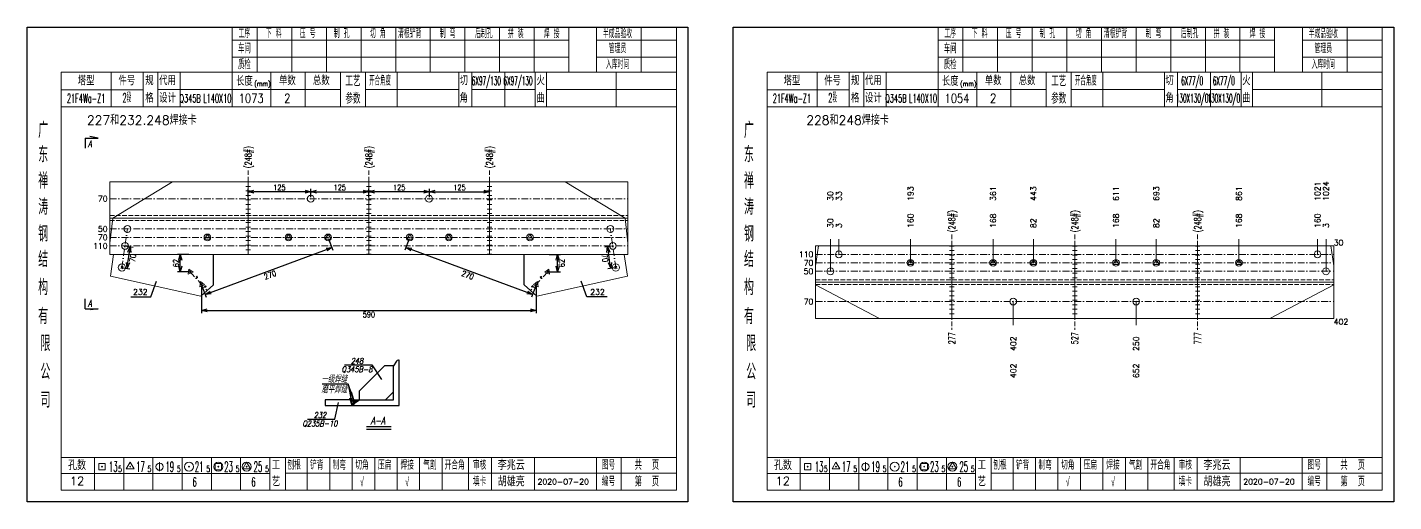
# Model space of a CAD drawing. Extents: x 1310 to 15542, y -76 to 8381.
# Drawn here: x 14002 to 14606, y 5084 to 5294 of the extents above; entities that cross this region are included whole.
import ezdxf
from ezdxf.enums import TextEntityAlignment as Align

# ---------------------------------------------------------------- set-up
doc = ezdxf.new("R2010")
doc.units = 0
doc.header["$MEASUREMENT"] = 0
doc.linetypes.add('一点画线', pattern=[5.2, 3, -1, 0.2, -1])
doc.linetypes.add('虚线', pattern=[2.75, 2, -0.75])
doc.layers.get('0').update_dxf_attribs({"linetype": 'CONTINUOUS', "lineweight": 25})
doc.layers.get('Defpoints').update_dxf_attribs({"linetype": 'CONTINUOUS'})
for name, color, linetype, lineweight in [('1', 7, 'CONTINUOUS', 25), ('2', 7, 'CONTINUOUS', 25), ('4', 7, 'CONTINUOUS', 25), ('5', 7, 'CONTINUOUS', 25)]:
    doc.layers.add(name, color=color, linetype=linetype, lineweight=lineweight)
doc.layers.add('12', color=7, linetype='CONTINUOUS')
doc.styles.add('DimFont', font='simplex.shx', dxfattribs={"width": 0.8, "bigfont": 'gbhzfs.shx'})
doc.styles.add('HZ', font='txt.shx', dxfattribs={"width": 0.7, "oblique": 12, "bigfont": 'hztxt.shx'})
doc.styles.get("Standard").update_dxf_attribs({"font": 'simplex.shx', "width": 0.7, "height": 3, "bigfont": 'gbhzfs.shx'})
doc.dimstyles.new('DHDxfDimStyleOpen30', dxfattribs={"dimtxt": 2.5, "dimasz": 2.5, "dimexe": 1.25, "dimexo": 0.625, "dimtad": 2, "dimtxsty": 'DimFont', "dimblk": 'OPEN30', "dimblk1": 'OPEN30', "dimblk2": 'OPEN30', "dimcen": 2.5, "dimadec": 0, "dimazin": 0, "dimtfac": 1, "dimtmove": 0, "dimatfit": 3, "dimfxl": 0, "dimarcsym": 0})

# ---------------------------------------------------------------- blocks, each defined once
blk = doc.blocks.new('孔21.5')
at = {"layer": '5', "color": 7, "linetype": 'Continuous', "lineweight": 13}
for p, q in [((-0.1, -0.1), (0.1, 0.1)), ((0.1, -0.1), (-0.1, 0.1))]:
    blk.add_line(p, q, dxfattribs=at)
blk.add_circle((0, 0), 1, dxfattribs=at)
blk = doc.blocks.new('孔25.5')
at = {"layer": '5', "color": 7, "linetype": 'Continuous', "lineweight": 13}
for p, q in [((0, 1), (-0.866, -0.5)), ((-0.1, -0.1), (0.1, 0.1)), ((0.1, -0.1), (-0.1, 0.1)), ((0.866, -0.5), (0, 1)), ((-0.866, -0.5), (0.866, -0.5))]:
    blk.add_line(p, q, dxfattribs=at)
blk.add_circle((0, 0), 1, dxfattribs=at)
blk = doc.blocks.new('_OPEN30')
at = {"color": 0, "linetype": 'ByBlock', "lineweight": -2}
for p, q in [((-1, 0.27), (0, 0)), ((0, 0), (-1, -0.27)), ((0, 0), (-1, 0))]:
    blk.add_line(p, q, dxfattribs=at)
blk = doc.blocks.new('*D31')
at = {"color": 0, "linetype": 'Continuous', "lineweight": -2}
for p, q in [((14099.27, 5218.44), (14099.27, 5222.16)), ((14124.46, 5220.91), (14101.77, 5220.91)), ((14126.96, 5218.44), (14126.96, 5222.16))]:
    blk.add_line(p, q, dxfattribs=at)
at = {"layer": 'Defpoints', "color": 0, "linetype": 'Continuous'}
for p in [(14099.27, 5220.91), (14099.27, 5217.82), (14126.96, 5217.82)]:
    blk.add_point(p, dxfattribs=at)
at = {"color": 0, "linetype": 'Continuous', "lineweight": -2, "xscale": 2.5, "yscale": 2.5, "zscale": 2.5, "rotation": 180}
blk.add_blockref('_OPEN30', (14099.27, 5220.91), dxfattribs=at)
at = {"color": 0, "linetype": 'Continuous', "lineweight": -2, "xscale": 2.5, "yscale": 2.5, "zscale": 2.5}
blk.add_blockref('_OPEN30', (14126.96, 5220.91), dxfattribs=at)
at = {"color": 0, "linetype": 'Continuous', "insert": (14113.11, 5222.78), "char_height": 2.5, "attachment_point": 5, "style": 'DimFont'}
blk.add_mtext('125', dxfattribs=at)
blk = doc.blocks.new('*D32')
at = {"color": 0, "linetype": 'Continuous', "lineweight": -2}
for p, q in [((14126.96, 5218.44), (14126.96, 5222.16)), ((14129.46, 5220.91), (14150.15, 5220.91)), ((14152.65, 5218.44), (14152.65, 5222.16))]:
    blk.add_line(p, q, dxfattribs=at)
at = {"layer": 'Defpoints', "color": 0, "linetype": 'Continuous'}
for p in [(14152.65, 5220.91), (14126.96, 5217.82), (14152.65, 5217.82)]:
    blk.add_point(p, dxfattribs=at)
at = {"color": 0, "linetype": 'Continuous', "lineweight": -2, "xscale": 2.5, "yscale": 2.5, "zscale": 2.5, "rotation": 180}
blk.add_blockref('_OPEN30', (14126.96, 5220.91), dxfattribs=at)
at = {"color": 0, "linetype": 'Continuous', "lineweight": -2, "xscale": 2.5, "yscale": 2.5, "zscale": 2.5}
blk.add_blockref('_OPEN30', (14152.65, 5220.91), dxfattribs=at)
at = {"color": 0, "linetype": 'Continuous', "insert": (14139.81, 5222.78), "char_height": 2.5, "attachment_point": 5, "style": 'DimFont'}
blk.add_mtext('125', dxfattribs=at)
blk = doc.blocks.new('*D33')
at = {"color": 0, "linetype": 'Continuous', "lineweight": -2}
for p, q in [((14179.45, 5218.44), (14179.45, 5222.16)), ((14181.95, 5220.91), (14203.54, 5220.91)), ((14206.04, 5218.44), (14206.04, 5222.16))]:
    blk.add_line(p, q, dxfattribs=at)
at = {"layer": 'Defpoints', "color": 0, "linetype": 'Continuous'}
for p in [(14206.04, 5220.91), (14179.45, 5217.82), (14206.04, 5217.82)]:
    blk.add_point(p, dxfattribs=at)
at = {"color": 0, "linetype": 'Continuous', "lineweight": -2, "xscale": 2.5, "yscale": 2.5, "zscale": 2.5, "rotation": 180}
blk.add_blockref('_OPEN30', (14179.45, 5220.91), dxfattribs=at)
at = {"color": 0, "linetype": 'Continuous', "lineweight": -2, "xscale": 2.5, "yscale": 2.5, "zscale": 2.5}
blk.add_blockref('_OPEN30', (14206.04, 5220.91), dxfattribs=at)
at = {"color": 0, "linetype": 'Continuous', "insert": (14192.75, 5222.78), "char_height": 2.5, "attachment_point": 5, "style": 'DimFont'}
blk.add_mtext('125', dxfattribs=at)
blk = doc.blocks.new('*D34')
at = {"color": 0, "linetype": 'Continuous', "lineweight": -2}
for p, q in [((14152.69, 5218.44), (14152.69, 5222.16)), ((14176.95, 5220.91), (14155.19, 5220.91)), ((14179.45, 5218.44), (14179.45, 5222.16))]:
    blk.add_line(p, q, dxfattribs=at)
at = {"layer": 'Defpoints', "color": 0, "linetype": 'Continuous'}
for p in [(14152.69, 5220.91), (14152.69, 5217.82), (14179.45, 5217.82)]:
    blk.add_point(p, dxfattribs=at)
at = {"color": 0, "linetype": 'Continuous', "lineweight": -2, "xscale": 2.5, "yscale": 2.5, "zscale": 2.5, "rotation": 180}
blk.add_blockref('_OPEN30', (14152.69, 5220.91), dxfattribs=at)
at = {"color": 0, "linetype": 'Continuous', "lineweight": -2, "xscale": 2.5, "yscale": 2.5, "zscale": 2.5}
blk.add_blockref('_OPEN30', (14179.45, 5220.91), dxfattribs=at)
at = {"color": 0, "linetype": 'Continuous', "insert": (14166.07, 5222.78), "char_height": 2.5, "attachment_point": 5, "style": 'DimFont'}
blk.add_mtext('125', dxfattribs=at)
blk = doc.blocks.new('板孔21.5')
at = {"layer": '5', "color": 7, "linetype": 'Continuous', "lineweight": 13}
for p, q in [((-0.3, -0.3), (0.3, 0.3)), ((0.3, -0.3), (-0.3, 0.3))]:
    blk.add_line(p, q, dxfattribs=at)
blk.add_circle((0, 0), 1, dxfattribs=at)
blk = doc.blocks.new('板孔17.5')
at = {"layer": '5', "color": 7, "linetype": 'Continuous', "lineweight": 13}
for p, q in [((0, 1), (-0.866, -0.5)), ((-0.3, -0.3), (0.3, 0.3)), ((0.3, -0.3), (-0.3, 0.3)), ((0.866, -0.5), (0, 1)), ((-0.866, -0.5), (0.866, -0.5))]:
    blk.add_line(p, q, dxfattribs=at)
at = {"layer": '5', "color": 7, "linetype": 'Continuous', "lineweight": 0}
blk.add_circle((0, 0), 0.1, dxfattribs=at)
blk = doc.blocks.new('*D35')
at = {"color": 0, "linetype": 'Continuous', "lineweight": -2}
for p, q in [((14072.98, 5193.18), (14068.01, 5193.18)), ((14069.26, 5187.94), (14069.26, 5190.68)), ((14072.98, 5185.44), (14068.01, 5185.44))]:
    blk.add_line(p, q, dxfattribs=at)
at = {"layer": 'Defpoints', "color": 0, "linetype": 'Continuous'}
for p in [(14069.26, 5193.18), (14073.6, 5193.18), (14073.6, 5185.44)]:
    blk.add_point(p, dxfattribs=at)
at = {"color": 0, "linetype": 'Continuous', "lineweight": -2, "xscale": 2.5, "yscale": 2.5, "zscale": 2.5}
for p, rotation in [((14069.26, 5193.18), 90), ((14069.26, 5185.44), 270)]:
    blk.add_blockref('_OPEN30', p, dxfattribs=dict(at, rotation=rotation))
at = {"color": 0, "linetype": 'Continuous', "insert": (14067.39, 5189.31), "char_height": 2.5, "attachment_point": 5, "rotation": 90, "style": 'DimFont'}
blk.add_mtext('62', dxfattribs=at)
blk = doc.blocks.new('*D36')
at = {"color": 0, "linetype": 'Continuous', "lineweight": -2}
for p, q in [((14045.45, 5196.84), (14048.37, 5196.42)), ((14046.11, 5189.49), (14046.77, 5194.12)), ((14044.08, 5187.25), (14047, 5186.84))]:
    blk.add_line(p, q, dxfattribs=at)
at = {"layer": 'Defpoints', "color": 0, "linetype": 'Continuous'}
for p in [(14044.83, 5196.93), (14047.13, 5196.6), (14043.46, 5187.34)]:
    blk.add_point(p, dxfattribs=at)
at = {"color": 0, "linetype": 'Continuous', "lineweight": -2, "xscale": 2.5, "yscale": 2.5, "zscale": 2.5}
for p, rotation in [((14047.13, 5196.6), 81.86989764584023), ((14045.76, 5187.01), 261.8698976458402)]:
    blk.add_blockref('_OPEN30', p, dxfattribs=dict(at, rotation=rotation))
at = {"color": 0, "linetype": 'Continuous', "insert": (14048.3, 5191.54), "char_height": 2.5, "attachment_point": 5, "rotation": 81.8699, "style": 'DimFont'}
blk.add_mtext('70', dxfattribs=at)
blk = doc.blocks.new('*D37')
at = {"color": 0, "linetype": 'Continuous', "lineweight": -2}
for p, q in [((14232.4, 5193.18), (14237.36, 5193.18)), ((14236.11, 5187.94), (14236.11, 5190.68)), ((14232.4, 5185.44), (14237.36, 5185.44))]:
    blk.add_line(p, q, dxfattribs=at)
at = {"layer": 'Defpoints', "color": 0, "linetype": 'Continuous'}
for p in [(14231.77, 5193.18), (14236.11, 5193.18), (14231.77, 5185.44)]:
    blk.add_point(p, dxfattribs=at)
at = {"color": 0, "linetype": 'Continuous', "lineweight": -2, "xscale": 2.5, "yscale": 2.5, "zscale": 2.5}
for p, rotation in [((14236.11, 5193.18), 90), ((14236.11, 5185.44), 270)]:
    blk.add_blockref('_OPEN30', p, dxfattribs=dict(at, rotation=rotation))
at = {"color": 0, "linetype": 'Continuous', "insert": (14237.99, 5189.31), "char_height": 2.5, "attachment_point": 5, "rotation": 90, "style": 'DimFont'}
blk.add_mtext('62', dxfattribs=at)
blk = doc.blocks.new('*D38')
at = {"color": 0, "linetype": 'Continuous', "lineweight": -2}
for p, q in [((14259.92, 5196.84), (14257.01, 5196.42)), ((14259.26, 5189.49), (14258.6, 5194.12)), ((14261.29, 5187.25), (14258.38, 5186.84))]:
    blk.add_line(p, q, dxfattribs=at)
at = {"layer": 'Defpoints', "color": 0, "linetype": 'Continuous'}
for p in [(14260.54, 5196.93), (14258.25, 5196.6), (14261.91, 5187.34)]:
    blk.add_point(p, dxfattribs=at)
at = {"color": 0, "linetype": 'Continuous', "lineweight": -2, "xscale": 2.5, "yscale": 2.5, "zscale": 2.5}
for p, rotation in [((14258.25, 5196.6), 98.13010235415979), ((14259.61, 5187.01), 278.1301023541598)]:
    blk.add_blockref('_OPEN30', p, dxfattribs=dict(at, rotation=rotation))
at = {"color": 0, "linetype": 'Continuous', "insert": (14257.07, 5191.54), "char_height": 2.5, "attachment_point": 5, "rotation": 278.1301, "style": 'DimFont'}
blk.add_mtext('70', dxfattribs=at)
blk = doc.blocks.new('*D39')
at = {"color": 0, "linetype": 'Continuous', "lineweight": -2}
for p, q in [((14134.86, 5200.09), (14136.74, 5195.01)), ((14082.67, 5176.28), (14133.97, 5195.31)), ((14078.87, 5179.32), (14080.76, 5174.24))]:
    blk.add_line(p, q, dxfattribs=at)
at = {"layer": 'Defpoints', "color": 0, "linetype": 'Continuous'}
for p in [(14134.64, 5200.68), (14136.31, 5196.18), (14078.66, 5179.9)]:
    blk.add_point(p, dxfattribs=at)
at = {"color": 0, "linetype": 'Continuous', "lineweight": -2, "xscale": 2.5, "yscale": 2.5, "zscale": 2.5}
for p, rotation in [((14136.31, 5196.18), 20.35494384151044), ((14080.32, 5175.41), 200.3549438415104)]:
    blk.add_blockref('_OPEN30', p, dxfattribs=dict(at, rotation=rotation))
at = {"color": 0, "linetype": 'Continuous', "insert": (14108.97, 5184.04), "char_height": 2.5, "attachment_point": 5, "rotation": 20.35494, "style": 'DimFont'}
blk.add_mtext('270', dxfattribs=at)
blk = doc.blocks.new('*D40')
at = {"color": 0, "linetype": 'Continuous', "lineweight": -2}
for p, q in [((14170.51, 5200.09), (14168.63, 5195.01)), ((14222.71, 5176.28), (14171.41, 5195.31)), ((14226.5, 5179.32), (14224.61, 5174.24))]:
    blk.add_line(p, q, dxfattribs=at)
at = {"layer": 'Defpoints', "color": 0, "linetype": 'Continuous'}
for p in [(14170.73, 5200.68), (14169.06, 5196.18), (14226.72, 5179.9)]:
    blk.add_point(p, dxfattribs=at)
at = {"color": 0, "linetype": 'Continuous', "lineweight": -2, "xscale": 2.5, "yscale": 2.5, "zscale": 2.5}
for p, rotation in [((14169.06, 5196.18), 159.6450561584895), ((14225.05, 5175.41), 339.6450561584895)]:
    blk.add_blockref('_OPEN30', p, dxfattribs=dict(at, rotation=rotation))
at = {"color": 0, "linetype": 'Continuous', "insert": (14196.4, 5184.04), "char_height": 2.5, "attachment_point": 5, "rotation": 339.64506, "style": 'DimFont'}
blk.add_mtext('270', dxfattribs=at)
blk = doc.blocks.new('*D41')
at = {"color": 0, "linetype": 'Continuous', "lineweight": -2}
for p, q in [((14078.66, 5179.28), (14078.66, 5167.15)), ((14226.72, 5179.28), (14226.72, 5167.15)), ((14081.16, 5168.4), (14224.22, 5168.4))]:
    blk.add_line(p, q, dxfattribs=at)
at = {"layer": 'Defpoints', "color": 0, "linetype": 'Continuous'}
for p in [(14078.66, 5179.9), (14226.72, 5179.9), (14226.72, 5168.4)]:
    blk.add_point(p, dxfattribs=at)
at = {"color": 0, "linetype": 'Continuous', "lineweight": -2, "xscale": 2.5, "yscale": 2.5, "zscale": 2.5, "rotation": 180}
blk.add_blockref('_OPEN30', (14078.66, 5168.4), dxfattribs=at)
at = {"color": 0, "linetype": 'Continuous', "lineweight": -2, "xscale": 2.5, "yscale": 2.5, "zscale": 2.5}
blk.add_blockref('_OPEN30', (14226.72, 5168.4), dxfattribs=at)
at = {"color": 0, "linetype": 'Continuous', "insert": (14152.69, 5166.53), "char_height": 2.5, "attachment_point": 5, "style": 'DimFont'}
blk.add_mtext('590', dxfattribs=at)
blk = doc.blocks.new('CTJGK')
at = {"color": 6, "linetype": 'Continuous'}
for p, q in [((0, 209.97), (292.13, 209.97)), ((0, 0), (0, 209.97)), ((292.13, 209.97), (292.13, 0)), ((292.13, 0), (0, 0))]:
    blk.add_line(p, q, dxfattribs=at)

msp = doc.modelspace()

# ---------------------------------------------------------------- hatches: boundary and pattern name
h = msp.add_hatch(color=256)
h.paths.add_polyline_path([(14145.223, 5126.705), (14144.804, 5126.327), (14145.348, 5126.327)])
h.paths.add_polyline_path([(14145.264, 5126.742), (14145.223, 5126.705), (14145.348, 5126.327)])
h.paths.add_polyline_path([(14145.311, 5126.785), (14145.264, 5126.742), (14145.348, 5126.327)])
msp.add_hatch(color=256).paths.add_polyline_path([(14145.147, 5128.827), (14145.167, 5128.573), (14146.054, 5127.954), (14146.054, 5127.454), (14145.311, 5126.785), (14145.348, 5126.327), (14146.054, 5126.327), (14146.054, 5126.68, -0.2557171), (14146.515, 5127.522), (14148.554, 5128.827)])

# ---------------------------------------------------------------- linework, layer by layer
for p, q in [((14032.897, 5244.573), (14029.209, 5245.32)), ((14027.155, 5244.573), (14032.897, 5244.573)), ((14027.155, 5244.573), (14027.155, 5240.143)), ((14027.155, 5169.034), (14027.155, 5173.464)), ((14027.155, 5169.034), (14032.897, 5169.034)), ((14032.897, 5169.034), (14029.564, 5168.576)), ((14141.859, 5144.215), (14153.993, 5144.215)), ((14159.554, 5143.827), (14148.554, 5132.827)), ((14153.993, 5144.215), (14158.186, 5137.778)), ((14163.554, 5143.827), (14159.554, 5143.827)), ((14148.554, 5128.827), (14148.554, 5132.827)), ((14163.554, 5132.363), (14160.018, 5128.827)), ((14137.608, 5120.223), (14139.277, 5127.678)), ((14125.474, 5120.223), (14137.608, 5120.223)), ((14151.562, 5116.982), (14162.6, 5116.982)), ((14151.562, 5115.875), (14162.6, 5115.875))]:
    msp.add_line(p, q)
at = {"color": 7, "linetype": 'Continuous', "lineweight": 18}
for p, q in [((14038.122, 5225.318), (14038.122, 5193.176)), ((14038.122, 5225.318), (14267.252, 5225.318)), ((14267.252, 5225.318), (14267.252, 5193.176)), ((14038.122, 5209.247), (14267.252, 5209.247)), ((14350.252, 5196.926), (14350.252, 5164.783)), ((14350.252, 5196.926), (14579.382, 5196.926)), ((14579.382, 5196.926), (14579.382, 5164.783)), ((14350.252, 5180.854), (14579.382, 5180.854))]:
    msp.add_line(p, q, dxfattribs=at)
at = {"color": 7, "linetype": 'Continuous', "lineweight": 13}
for p, q in [((14039.403, 5209.247), (14065.882, 5225.318)), ((14265.97, 5209.247), (14239.491, 5225.318)), ((14038.122, 5198.112), (14039.403, 5209.247)), ((14267.252, 5198.112), (14265.97, 5209.247)), ((14350.252, 5188.086), (14351.556, 5196.926)), ((14356.773, 5185.676), (14356.773, 5199.854)), ((14360.523, 5193.176), (14360.523, 5199.854)), ((14392.208, 5189.426), (14392.208, 5199.854)), ((14428.73, 5189.426), (14428.73, 5199.854)), ((14446.556, 5189.426), (14446.556, 5199.854)), ((14483.078, 5189.426), (14483.078, 5199.854)), ((14500.904, 5189.426), (14500.904, 5199.854)), ((14537.425, 5189.426), (14537.425, 5199.854)), ((14572.208, 5193.176), (14572.208, 5199.854)), ((14575.958, 5185.676), (14575.958, 5199.854)), ((14579.382, 5188.086), (14578.077, 5196.926)), ((14350.252, 5179.706), (14378.513, 5164.783)), ((14579.382, 5179.706), (14551.121, 5164.783)), ((14437.643, 5172.283), (14437.643, 5161.854)), ((14491.991, 5172.283), (14491.991, 5161.854))]:
    msp.add_line(p, q, dxfattribs=at)
at = {"color": 3, "linetype": '一点画线', "lineweight": 13}
for p, q in [((14038.122, 5217.818), (14267.252, 5217.818)), ((14038.122, 5204.426), (14267.252, 5204.426)), ((14038.122, 5200.676), (14267.252, 5200.676)), ((14038.122, 5196.926), (14267.252, 5196.926)), ((14350.252, 5193.176), (14579.382, 5193.176)), ((14350.252, 5189.426), (14579.382, 5189.426)), ((14350.252, 5185.676), (14579.382, 5185.676)), ((14350.252, 5172.283), (14579.382, 5172.283))]:
    msp.add_line(p, q, dxfattribs=at)
at = {"color": 1, "linetype": '虚线', "lineweight": 18}
for p, q in [((14038.122, 5210.318), (14267.252, 5210.318)), ((14038.122, 5208.176), (14267.252, 5208.176)), ((14350.252, 5181.926), (14579.382, 5181.926)), ((14350.252, 5179.783), (14579.382, 5179.783))]:
    msp.add_line(p, q, dxfattribs=at)
at = {"color": 0, "linetype": 'Continuous'}
for p, q in [((14083.954, 5179.664), (14083.954, 5193.176)), ((14221.419, 5179.664), (14221.419, 5193.176)), ((14056.302, 5174.38), (14058.784, 5181.34)), ((14249.071, 5174.38), (14246.589, 5181.34)), ((14047.339, 5174.38), (14056.302, 5174.38)), ((14258.034, 5174.38), (14249.071, 5174.38)), ((14164.859, 5145.866), (14163.554, 5143.827)), ((14164.859, 5145.866), (14163.554, 5143.827)), ((14166.054, 5146.327), (14165.701, 5146.327)), ((14166.054, 5146.327), (14165.701, 5146.327)), ((14143.454, 5135.661), (14145.348, 5126.327)), ((14145.348, 5126.327), (14144.295, 5129.502)), ((14146.054, 5127.954), (14144.804, 5128.827)), ((14144.804, 5128.827), (14148.554, 5128.827)), ((14146.054, 5127.454), (14144.804, 5126.327)), ((14144.804, 5126.327), (14146.054, 5126.327)), ((14145.348, 5126.327), (14145.08, 5129.661)), ((14146.054, 5126.327), (14146.054, 5126.68)), ((14146.515, 5127.522), (14148.554, 5128.827))]:
    msp.add_line(p, q, dxfattribs=at)
for points in [[(14146.054, 5126.327), (14166.054, 5126.327), (14166.054, 5146.327)], [(14148.554, 5128.827), (14163.554, 5128.827), (14163.554, 5143.827)]]:
    msp.add_lwpolyline(points)
for points in [[(14144.804, 5128.827), (14133.309, 5128.827), (14133.309, 5126.327), (14144.804, 5126.327)], [(14146.054, 5127.454), (14146.054, 5127.954)]]:
    msp.add_lwpolyline(points, dxfattribs=at)
for centre, start, end in [((14165.701, 5145.327), 90, 147.376486), ((14165.701, 5145.327), 90, 147.376486), ((14147.054, 5126.68), 122.623514, 180)]:
    msp.add_arc(centre, 1, start, end, dxfattribs=at)
at = {"layer": '1', "color": 7, "linetype": 'Continuous', "lineweight": 18}
for p, q in [((14038.122, 5193.176), (14267.252, 5193.176)), ((14038.372, 5183.524), (14039.751, 5193.176)), ((14039.751, 5193.176), (14083.954, 5193.176)), ((14267.001, 5183.524), (14265.622, 5193.176)), ((14078.416, 5174.607), (14038.372, 5183.524)), ((14083.954, 5179.664), (14078.416, 5174.607)), ((14221.419, 5179.664), (14226.957, 5174.607)), ((14226.957, 5174.607), (14267.001, 5183.524)), ((14350.252, 5164.783), (14579.382, 5164.783))]:
    msp.add_line(p, q, dxfattribs=at)
at = {"layer": '1', "color": 2}
for p, q in [((14143.454, 5135.661), (14131.989, 5135.661)), ((14146.054, 5128.827), (14143.454, 5135.661)), ((14146.054, 5128.827), (14144.626, 5131.975)), ((14146.054, 5128.827), (14145.028, 5132.128))]:
    msp.add_line(p, q, dxfattribs=at)
at = {"layer": '2', "color": 216, "linetype": '虚线', "lineweight": 13}
for p, q in [((14099.269, 5230.318), (14099.269, 5193.176)), ((14152.655, 5230.318), (14152.655, 5193.176)), ((14206.04, 5230.318), (14206.04, 5193.176)), ((14410.501, 5201.926), (14410.501, 5159.783)), ((14464.849, 5201.926), (14464.849, 5159.783)), ((14519.196, 5201.926), (14519.196, 5159.783))]:
    msp.add_line(p, q, dxfattribs=at)
at = {"layer": '2', "color": 7, "linetype": 'Continuous', "lineweight": 13}
for p, q in [((14100.269, 5225.247), (14098.269, 5225.247)), ((14100.269, 5223.247), (14098.269, 5223.247)), ((14100.269, 5221.247), (14098.269, 5221.247)), ((14099.269, 5209.247), (14099.269, 5225.318)), ((14153.655, 5225.247), (14151.655, 5225.247)), ((14153.655, 5223.247), (14151.655, 5223.247)), ((14153.655, 5221.247), (14151.655, 5221.247)), ((14152.655, 5209.247), (14152.655, 5225.318)), ((14207.04, 5225.247), (14205.04, 5225.247)), ((14207.04, 5223.247), (14205.04, 5223.247)), ((14207.04, 5221.247), (14205.04, 5221.247)), ((14206.04, 5209.247), (14206.04, 5225.318)), ((14100.269, 5219.247), (14098.269, 5219.247)), ((14100.269, 5217.247), (14098.269, 5217.247)), ((14100.269, 5215.247), (14098.269, 5215.247)), ((14153.655, 5219.247), (14151.655, 5219.247)), ((14153.655, 5217.247), (14151.655, 5217.247)), ((14153.655, 5215.247), (14151.655, 5215.247)), ((14207.04, 5219.247), (14205.04, 5219.247)), ((14207.04, 5217.247), (14205.04, 5217.247)), ((14207.04, 5215.247), (14205.04, 5215.247)), ((14100.269, 5213.247), (14098.269, 5213.247)), ((14100.269, 5211.247), (14098.269, 5211.247)), ((14099.269, 5209.247), (14099.269, 5193.176)), ((14153.655, 5213.247), (14151.655, 5213.247)), ((14153.655, 5211.247), (14151.655, 5211.247)), ((14152.655, 5209.247), (14152.655, 5193.176)), ((14207.04, 5213.247), (14205.04, 5213.247)), ((14207.04, 5211.247), (14205.04, 5211.247)), ((14206.04, 5209.247), (14206.04, 5193.176)), ((14098.269, 5207.247), (14100.269, 5207.247)), ((14098.269, 5205.247), (14100.269, 5205.247)), ((14098.269, 5203.247), (14100.269, 5203.247)), ((14151.655, 5207.247), (14153.655, 5207.247)), ((14151.655, 5205.247), (14153.655, 5205.247)), ((14151.655, 5203.247), (14153.655, 5203.247)), ((14205.04, 5207.247), (14207.04, 5207.247)), ((14205.04, 5205.247), (14207.04, 5205.247)), ((14205.04, 5203.247), (14207.04, 5203.247)), ((14098.269, 5201.247), (14100.269, 5201.247)), ((14098.269, 5199.247), (14100.269, 5199.247)), ((14098.269, 5197.247), (14100.269, 5197.247)), ((14151.655, 5201.247), (14153.655, 5201.247)), ((14151.655, 5199.247), (14153.655, 5199.247)), ((14151.655, 5197.247), (14153.655, 5197.247)), ((14205.04, 5201.247), (14207.04, 5201.247)), ((14205.04, 5199.247), (14207.04, 5199.247)), ((14205.04, 5197.247), (14207.04, 5197.247)), ((14411.501, 5196.854), (14409.501, 5196.854)), ((14410.501, 5180.854), (14410.501, 5196.926)), ((14465.849, 5196.854), (14463.849, 5196.854)), ((14464.849, 5180.854), (14464.849, 5196.926)), ((14520.196, 5196.854), (14518.196, 5196.854)), ((14519.196, 5180.854), (14519.196, 5196.926)), ((14098.269, 5195.247), (14100.269, 5195.247)), ((14151.655, 5195.247), (14153.655, 5195.247)), ((14151.655, 5193.247), (14153.655, 5193.247)), ((14205.04, 5195.247), (14207.04, 5195.247)), ((14205.04, 5193.247), (14207.04, 5193.247)), ((14411.501, 5194.854), (14409.501, 5194.854)), ((14411.501, 5192.854), (14409.501, 5192.854)), ((14411.501, 5190.854), (14409.501, 5190.854)), ((14465.849, 5194.854), (14463.849, 5194.854)), ((14465.849, 5192.854), (14463.849, 5192.854)), ((14465.849, 5190.854), (14463.849, 5190.854)), ((14520.196, 5194.854), (14518.196, 5194.854)), ((14520.196, 5192.854), (14518.196, 5192.854)), ((14520.196, 5190.854), (14518.196, 5190.854)), ((14411.501, 5188.854), (14409.501, 5188.854)), ((14411.501, 5186.854), (14409.501, 5186.854)), ((14411.501, 5184.854), (14409.501, 5184.854)), ((14465.849, 5188.854), (14463.849, 5188.854)), ((14465.849, 5186.854), (14463.849, 5186.854)), ((14465.849, 5184.854), (14463.849, 5184.854)), ((14520.196, 5188.854), (14518.196, 5188.854)), ((14520.196, 5186.854), (14518.196, 5186.854)), ((14520.196, 5184.854), (14518.196, 5184.854)), ((14411.501, 5182.854), (14409.501, 5182.854)), ((14409.501, 5178.854), (14411.501, 5178.854)), ((14410.501, 5180.854), (14410.501, 5164.783)), ((14465.849, 5182.854), (14463.849, 5182.854)), ((14463.849, 5178.854), (14465.849, 5178.854)), ((14464.849, 5180.854), (14464.849, 5164.783)), ((14520.196, 5182.854), (14518.196, 5182.854)), ((14518.196, 5178.854), (14520.196, 5178.854)), ((14519.196, 5180.854), (14519.196, 5164.783)), ((14409.501, 5176.854), (14411.501, 5176.854)), ((14409.501, 5174.854), (14411.501, 5174.854)), ((14409.501, 5172.854), (14411.501, 5172.854)), ((14463.849, 5176.854), (14465.849, 5176.854)), ((14463.849, 5174.854), (14465.849, 5174.854)), ((14463.849, 5172.854), (14465.849, 5172.854)), ((14518.196, 5176.854), (14520.196, 5176.854)), ((14518.196, 5174.854), (14520.196, 5174.854)), ((14518.196, 5172.854), (14520.196, 5172.854)), ((14409.501, 5170.854), (14411.501, 5170.854)), ((14409.501, 5168.854), (14411.501, 5168.854)), ((14409.501, 5166.854), (14411.501, 5166.854)), ((14463.849, 5170.854), (14465.849, 5170.854)), ((14463.849, 5168.854), (14465.849, 5168.854)), ((14463.849, 5166.854), (14465.849, 5166.854)), ((14518.196, 5170.854), (14520.196, 5170.854)), ((14518.196, 5168.854), (14520.196, 5168.854)), ((14518.196, 5166.854), (14520.196, 5166.854)), ((14409.501, 5164.854), (14411.501, 5164.854)), ((14463.849, 5164.854), (14465.849, 5164.854)), ((14518.196, 5164.854), (14520.196, 5164.854))]:
    msp.add_line(p, q, dxfattribs=at)
at = {"layer": '2', "color": 9, "linetype": '一点画线', "lineweight": 13}
for p, q in [((14043.464, 5187.342), (14045.904, 5204.426)), ((14261.91, 5187.342), (14259.469, 5204.426)), ((14073.6, 5185.444), (14081.185, 5177.135)), ((14231.773, 5185.444), (14224.188, 5177.135))]:
    msp.add_line(p, q, dxfattribs=at)
at = {"layer": '4', "color": 1, "linetype": 'Continuous', "lineweight": 18}
for p, q in [((14001.622, 5293.681), (14001.622, 5083.711)), ((14293.752, 5293.681), (14001.622, 5293.681)), ((14092.252, 5293.681), (14092.252, 5273.841)), ((14103.282, 5293.681), (14103.282, 5273.821)), ((14118.592, 5293.681), (14118.592, 5273.821)), ((14133.912, 5293.681), (14133.912, 5273.821)), ((14149.222, 5293.681), (14149.222, 5273.821)), ((14164.532, 5293.681), (14164.532, 5273.821)), ((14179.842, 5293.681), (14179.842, 5273.821)), ((14195.162, 5293.681), (14195.162, 5273.821)), ((14210.472, 5293.681), (14210.472, 5273.821)), ((14225.782, 5293.681), (14225.782, 5273.821)), ((14241.092, 5293.681), (14241.092, 5273.841)), ((14241.092, 5293.681), (14241.092, 5273.821)), ((14253.372, 5293.681), (14253.372, 5273.821)), ((14273.122, 5293.681), (14273.122, 5273.821)), ((14288.702, 5293.681), (14288.702, 5273.821)), ((14293.752, 5263.881), (14293.752, 5293.681)), ((14313.752, 5293.681), (14313.752, 5083.711)), ((14605.882, 5293.681), (14313.752, 5293.681)), ((14404.382, 5293.681), (14404.382, 5273.841)), ((14415.412, 5293.681), (14415.412, 5273.821)), ((14430.722, 5293.681), (14430.722, 5273.821)), ((14446.042, 5293.681), (14446.042, 5273.821)), ((14461.352, 5293.681), (14461.352, 5273.821)), ((14476.662, 5293.681), (14476.662, 5273.821)), ((14491.972, 5293.681), (14491.972, 5273.821)), ((14507.292, 5293.681), (14507.292, 5273.821)), ((14522.602, 5293.681), (14522.602, 5273.821)), ((14537.912, 5293.681), (14537.912, 5273.821)), ((14553.222, 5293.681), (14553.222, 5273.841)), ((14553.222, 5293.681), (14553.222, 5273.821)), ((14565.502, 5293.681), (14565.502, 5273.821)), ((14585.252, 5293.681), (14585.252, 5273.821)), ((14600.832, 5293.681), (14600.832, 5273.821)), ((14605.882, 5263.881), (14605.882, 5293.681)), ((14241.092, 5287.951), (14092.252, 5287.951)), ((14288.702, 5287.951), (14253.372, 5287.951)), ((14553.222, 5287.951), (14404.382, 5287.951)), ((14600.832, 5287.951), (14565.502, 5287.951)), ((14241.092, 5280.471), (14092.252, 5280.471)), ((14288.702, 5280.471), (14253.372, 5280.471)), ((14553.222, 5280.471), (14404.382, 5280.471)), ((14600.832, 5280.471), (14565.502, 5280.471)), ((14016.632, 5273.821), (14016.632, 5088.761)), ((14288.702, 5273.821), (14016.632, 5273.821)), ((14038.752, 5273.831), (14038.752, 5258.411)), ((14052.902, 5258.411), (14052.902, 5273.821)), ((14059.402, 5258.411), (14059.402, 5273.821)), ((14069.272, 5273.821), (14069.272, 5258.411)), ((14092.252, 5273.841), (14092.252, 5258.411)), ((14109.372, 5273.821), (14109.372, 5258.411)), ((14124.422, 5273.821), (14124.422, 5258.411)), ((14140.122, 5273.821), (14140.122, 5258.411)), ((14151.182, 5273.821), (14151.182, 5258.411)), ((14165.132, 5273.821), (14165.132, 5258.411)), ((14192.432, 5273.821), (14192.432, 5258.411)), ((14198.192, 5273.821), (14198.192, 5258.411)), ((14212.812, 5273.821), (14212.812, 5258.411)), ((14226.272, 5273.821), (14226.272, 5258.411)), ((14231.262, 5273.821), (14231.262, 5258.411)), ((14262.002, 5273.821), (14262.002, 5258.411)), ((14288.702, 5088.761), (14288.702, 5273.821)), ((14328.762, 5273.821), (14328.762, 5088.761)), ((14600.832, 5273.821), (14328.762, 5273.821)), ((14350.882, 5273.831), (14350.882, 5258.411)), ((14365.032, 5258.411), (14365.032, 5273.821)), ((14371.532, 5258.411), (14371.532, 5273.821)), ((14381.402, 5273.821), (14381.402, 5258.411)), ((14404.382, 5273.841), (14404.382, 5258.411)), ((14421.502, 5273.821), (14421.502, 5258.411)), ((14436.552, 5273.821), (14436.552, 5258.411)), ((14452.252, 5273.821), (14452.252, 5258.411)), ((14463.312, 5273.821), (14463.312, 5258.411)), ((14477.262, 5273.821), (14477.262, 5258.411)), ((14504.562, 5273.821), (14504.562, 5258.411)), ((14510.322, 5273.821), (14510.322, 5258.411)), ((14524.942, 5273.821), (14524.942, 5258.411)), ((14538.402, 5273.821), (14538.402, 5258.411)), ((14543.392, 5273.821), (14543.392, 5258.411)), ((14574.132, 5273.821), (14574.132, 5258.411)), ((14600.832, 5088.761), (14600.832, 5273.821)), ((14052.902, 5266.061), (14016.632, 5266.061)), ((14140.122, 5266.111), (14059.402, 5266.111)), ((14151.182, 5266.111), (14192.432, 5266.111)), ((14198.192, 5266.111), (14226.272, 5266.111)), ((14231.262, 5266.111), (14288.882, 5266.111)), ((14293.752, 5083.711), (14293.752, 5263.881)), ((14365.032, 5266.061), (14328.762, 5266.061)), ((14452.252, 5266.111), (14371.532, 5266.111)), ((14463.312, 5266.111), (14504.562, 5266.111)), ((14510.322, 5266.111), (14538.402, 5266.111)), ((14543.392, 5266.111), (14601.012, 5266.111)), ((14605.882, 5083.711), (14605.882, 5263.881)), ((14288.882, 5258.411), (14016.632, 5258.411)), ((14601.012, 5258.411), (14328.762, 5258.411)), ((14016.632, 5103.291), (14288.702, 5103.291)), ((14031.322, 5103.291), (14031.322, 5088.761)), ((14044.252, 5088.761), (14044.252, 5103.291)), ((14057.182, 5103.291), (14057.182, 5088.761)), ((14070.102, 5088.761), (14070.102, 5103.291)), ((14083.032, 5103.291), (14083.032, 5088.761)), ((14095.962, 5088.761), (14095.962, 5103.291)), ((14108.882, 5088.761), (14108.882, 5103.291)), ((14115.752, 5088.761), (14115.752, 5103.291)), ((14125.412, 5088.761), (14125.412, 5103.291)), ((14135.352, 5088.761), (14135.352, 5103.291)), ((14145.292, 5088.761), (14145.292, 5103.291)), ((14155.242, 5088.761), (14155.242, 5103.291)), ((14165.182, 5088.761), (14165.182, 5103.291)), ((14175.122, 5088.761), (14175.122, 5103.291)), ((14185.072, 5088.761), (14185.072, 5103.291)), ((14196.712, 5088.761), (14196.712, 5103.291)), ((14206.862, 5088.761), (14206.862, 5103.291)), ((14225.922, 5088.761), (14225.922, 5103.291)), ((14253.302, 5088.761), (14253.302, 5103.291)), ((14264.262, 5088.761), (14264.262, 5103.291)), ((14328.762, 5103.291), (14600.832, 5103.291)), ((14343.452, 5103.291), (14343.452, 5088.761)), ((14356.382, 5088.761), (14356.382, 5103.291)), ((14369.312, 5103.291), (14369.312, 5088.761)), ((14382.232, 5088.761), (14382.232, 5103.291)), ((14395.162, 5103.291), (14395.162, 5088.761)), ((14408.092, 5088.761), (14408.092, 5103.291)), ((14421.012, 5088.761), (14421.012, 5103.291)), ((14427.882, 5088.761), (14427.882, 5103.291)), ((14437.542, 5088.761), (14437.542, 5103.291)), ((14447.482, 5088.761), (14447.482, 5103.291)), ((14457.422, 5088.761), (14457.422, 5103.291)), ((14467.372, 5088.761), (14467.372, 5103.291)), ((14477.312, 5088.761), (14477.312, 5103.291)), ((14487.252, 5088.761), (14487.252, 5103.291)), ((14497.202, 5088.761), (14497.202, 5103.291)), ((14508.842, 5088.761), (14508.842, 5103.291)), ((14518.992, 5088.761), (14518.992, 5103.291)), ((14538.052, 5088.761), (14538.052, 5103.291)), ((14565.432, 5088.761), (14565.432, 5103.291)), ((14576.392, 5088.761), (14576.392, 5103.291)), ((14108.882, 5096.161), (14016.632, 5096.161)), ((14115.712, 5096.321), (14288.702, 5096.321)), ((14421.012, 5096.161), (14328.762, 5096.161)), ((14427.842, 5096.321), (14600.832, 5096.321)), ((14016.632, 5088.761), (14288.702, 5088.761)), ((14328.762, 5088.761), (14600.832, 5088.761)), ((14001.622, 5083.711), (14293.752, 5083.711)), ((14313.752, 5083.711), (14605.882, 5083.711))]:
    msp.add_line(p, q, dxfattribs=at)
at = {"layer": '4', "color": 7, "linetype": 'Continuous', "lineweight": 13}
for p, q in [((14033.208, 5097.797), (14033.208, 5100.625)), ((14033.208, 5100.625), (14036.036, 5100.625)), ((14036.036, 5100.625), (14036.036, 5097.797)), ((14047.122, 5101.211), (14045.39, 5098.211)), ((14048.854, 5098.211), (14047.122, 5101.211)), ((14060.122, 5101.211), (14060.122, 5097.211)), ((14084.708, 5097.797), (14084.708, 5100.625)), ((14084.708, 5100.625), (14087.536, 5100.625)), ((14087.536, 5100.625), (14087.536, 5097.797)), ((14098.622, 5101.211), (14096.89, 5098.211)), ((14100.354, 5098.211), (14098.622, 5101.211)), ((14345.338, 5097.797), (14345.338, 5100.625)), ((14345.338, 5100.625), (14348.166, 5100.625)), ((14348.166, 5100.625), (14348.166, 5097.797)), ((14359.252, 5101.211), (14357.52, 5098.211)), ((14360.984, 5098.211), (14359.252, 5101.211)), ((14372.252, 5101.211), (14372.252, 5097.211)), ((14396.838, 5097.797), (14396.838, 5100.625)), ((14396.838, 5100.625), (14399.666, 5100.625)), ((14399.666, 5100.625), (14399.666, 5097.797)), ((14410.752, 5101.211), (14409.02, 5098.211)), ((14412.484, 5098.211), (14410.752, 5101.211)), ((14036.036, 5097.797), (14033.208, 5097.797)), ((14034.422, 5099.011), (14034.822, 5099.411)), ((14034.822, 5099.011), (14034.422, 5099.411)), ((14045.39, 5098.211), (14048.854, 5098.211)), ((14046.922, 5099.011), (14047.322, 5099.411)), ((14047.322, 5099.011), (14046.922, 5099.411)), ((14072.922, 5099.011), (14073.322, 5099.411)), ((14073.322, 5099.011), (14072.922, 5099.411)), ((14087.536, 5097.797), (14084.708, 5097.797)), ((14085.922, 5099.011), (14086.322, 5099.411)), ((14086.322, 5099.011), (14085.922, 5099.411)), ((14096.89, 5098.211), (14100.354, 5098.211)), ((14098.422, 5099.011), (14098.822, 5099.411)), ((14098.822, 5099.011), (14098.422, 5099.411)), ((14348.166, 5097.797), (14345.338, 5097.797)), ((14346.552, 5099.011), (14346.952, 5099.411)), ((14346.952, 5099.011), (14346.552, 5099.411)), ((14357.52, 5098.211), (14360.984, 5098.211)), ((14359.052, 5099.011), (14359.452, 5099.411)), ((14359.452, 5099.011), (14359.052, 5099.411)), ((14385.052, 5099.011), (14385.452, 5099.411)), ((14385.452, 5099.011), (14385.052, 5099.411)), ((14399.666, 5097.797), (14396.838, 5097.797)), ((14398.052, 5099.011), (14398.452, 5099.411)), ((14398.452, 5099.011), (14398.052, 5099.411)), ((14409.02, 5098.211), (14412.484, 5098.211)), ((14410.552, 5099.011), (14410.952, 5099.411)), ((14410.952, 5099.011), (14410.552, 5099.411))]:
    msp.add_line(p, q, dxfattribs=at)
for centre, radius in [((14060.122, 5099.211), 1.6), ((14073.122, 5099.211), 2), ((14086.122, 5099.211), 2), ((14098.622, 5099.211), 2), ((14372.252, 5099.211), 1.6), ((14385.252, 5099.211), 2), ((14398.252, 5099.211), 2), ((14410.752, 5099.211), 2)]:
    msp.add_circle(centre, radius, dxfattribs=at)

# ---------------------------------------------------------------- block references
at = {"color": 0, "linetype": 'Continuous'}
for p in [(14001.622, 5083.711), (14313.752, 5083.711)]:
    msp.add_blockref('CTJGK', p, dxfattribs=at)
at = {"color": 8, "linetype": 'Continuous', "lineweight": 9, "xscale": 1.5, "yscale": 1.5, "zscale": 1.5}
for name, p in [('孔21.5', (14126.96, 5217.818)), ('孔21.5', (14179.273, 5217.818)), ('孔21.5', (14360.523, 5193.176)), ('孔25.5', (14392.208, 5189.426)), ('孔25.5', (14428.73, 5189.426)), ('孔25.5', (14446.556, 5189.426)), ('孔25.5', (14483.078, 5189.426)), ('孔25.5', (14500.904, 5189.426)), ('孔25.5', (14537.425, 5189.426)), ('孔21.5', (14572.208, 5193.176)), ('孔21.5', (14356.773, 5185.676)), ('孔21.5', (14575.958, 5185.676))]:
    msp.add_blockref(name, p, dxfattribs=at)
at = {"layer": '1', "color": 8, "linetype": 'Continuous', "lineweight": 9, "yscale": 1.5, "zscale": 1.5}
for name, p, xscale in [('孔21.5', (14045.904, 5204.426), 1.5), ('孔21.5', (14259.469, 5204.426), -1.5), ('孔21.5', (14044.833, 5196.926), 1.5), ('孔25.5', (14081.257, 5200.676), 1.5), ('孔25.5', (14117.132, 5200.676), 1.5), ('孔25.5', (14134.642, 5200.676), 1.5), ('孔25.5', (14170.731, 5200.676), -1.5), ('孔25.5', (14188.028, 5200.676), 1.5), ('孔25.5', (14223.903, 5200.676), 1.5), ('孔21.5', (14260.541, 5196.926), -1.5), ('孔21.5', (14437.643, 5172.283), 1.5), ('孔21.5', (14491.991, 5172.283), 1.5)]:
    msp.add_blockref(name, p, dxfattribs=dict(at, xscale=xscale))
at = {"layer": '1', "color": 7, "linetype": 'Continuous', "lineweight": 0}
for name, p, xscale, yscale, zscale, rotation in [('板孔21.5', (14043.464, 5187.342), -1.612499999999597, 1.612499999999955, 1.6125, 261.869897645908), ('板孔17.5', (14073.6, 5185.444), -1.312500000000222, 1.3125, 1.3125, 261.8698976457808), ('板孔17.5', (14231.773, 5185.444), 1.312500000000222, 1.3125, 1.3125, 98.13010235421916), ('板孔21.5', (14261.91, 5187.342), 1.612499999999597, 1.612499999999955, 1.6125, 98.13010235409199), ('板孔17.5', (14078.657, 5179.905), -1.312500000000222, 1.3125, 1.3125, 261.8698976457808), ('板孔17.5', (14226.717, 5179.905), 1.312500000000222, 1.3125, 1.3125, 98.13010235421916)]:
    msp.add_blockref(name, p, dxfattribs=dict(at, xscale=xscale, yscale=yscale, zscale=zscale, rotation=rotation))

# ---------------------------------------------------------------- texts
at = {"color": 7, "linetype": 'Continuous', "lineweight": 13}
for s, p in [('30', (14356.773, 5216.854)), ('33', (14360.523, 5216.854)), ('193', (14392.208, 5216.854)), ('361', (14428.73, 5216.854)), ('443', (14446.556, 5216.854)), ('611', (14483.078, 5216.854)), ('693', (14500.904, 5216.854)), ('861', (14537.425, 5216.854)), ('1021', (14572.208, 5216.854)), ('1024', (14575.958, 5216.854))]:
    msp.add_text(s, height=2.5, rotation=90, dxfattribs=at).set_placement(p, align=Align.MIDDLE_LEFT)
for s, p in [('70', (14037.122, 5217.818)), ('50', (14037.122, 5204.426)), ('110', (14037.122, 5196.926)), ('70', (14037.122, 5200.676)), ('110', (14349.252, 5193.176)), ('70', (14349.252, 5189.426)), ('50', (14349.252, 5185.676)), ('232', (14054.8, 5176.522)), ('232', (14257.002, 5176.522)), ('70', (14349.252, 5172.283))]:
    msp.add_text(s, height=2.5, dxfattribs=at).set_placement(p, align=Align.MIDDLE_RIGHT)
at = {"color": 8, "linetype": 'Continuous', "lineweight": 9}
for s, p in [('30', (14356.773, 5204.854)), ('160', (14392.208, 5204.854)), ('168', (14428.73, 5204.854)), ('82', (14446.556, 5204.854)), ('168', (14483.078, 5204.854)), ('82', (14500.904, 5204.854)), ('168', (14537.425, 5204.854)), ('160', (14572.208, 5204.854)), ('3', (14360.523, 5204.854)), ('3', (14575.958, 5204.854))]:
    msp.add_text(s, height=2.5, rotation=90, dxfattribs=at).set_placement(p, align=Align.MIDDLE_LEFT)
at = {"color": 7, "linetype": 'Continuous', "lineweight": 13}
msp.add_text('30', height=2.5, dxfattribs=at).set_placement((14579.382, 5198.354), align=Align.MIDDLE_LEFT)
at = {"layer": '1', "color": 7, "linetype": 'Continuous', "lineweight": 13}
msp.add_text('402', height=2.5, dxfattribs=at).set_placement((14579.382, 5163.354), align=Align.MIDDLE_LEFT)
at = {"layer": '1', "color": 8, "linetype": 'Continuous', "lineweight": 9}
for s, p in [('402', (14437.643, 5156.854)), ('250', (14491.991, 5156.854))]:
    msp.add_text(s, height=2.5, rotation=90, dxfattribs=at).set_placement(p, align=Align.MIDDLE_RIGHT)
at = {"layer": '1', "color": 7, "linetype": 'Continuous', "lineweight": 13}
for s, p in [('402', (14437.643, 5144.854)), ('652', (14491.991, 5144.854))]:
    msp.add_text(s, height=2.5, rotation=90, dxfattribs=at).set_placement(p, align=Align.MIDDLE_RIGHT)
at = {"layer": '1', "color": 6, "style": 'HZ', "oblique": 12, "width": 0.7}
for s, p in [('一级焊缝', (14137.346, 5136.347)), ('磨平焊缝', (14137.346, 5131.775))]:
    msp.add_text(s, height=3, dxfattribs=at).set_placement(p, align=Align.CENTER)
at = {"layer": '12', "color": 140, "style": 'HZ', "oblique": 12, "width": 0.7}
for s, height, p in [('A', 3, (14029.217, 5240.588)), ('A', 3, (14029.217, 5170.019)), ('Q345B-8', 2.5, (14147.436, 5141.051)), ('248', 2.5, (14147.436, 5144.756)), ('Q235B-10', 2.5, (14131.051, 5117.06)), ('232', 2.5, (14131.051, 5120.765)), ('A-A', 3.4, (14156.667, 5117.885))]:
    msp.add_text(s, height=height, dxfattribs=at).set_placement(p, align=Align.CENTER)
at = {"layer": '2', "color": 7, "linetype": 'Continuous', "lineweight": 13, "width": 0.7}
for p in [(14099.269, 5231.318), (14152.655, 5231.318), (14206.04, 5231.318), (14410.501, 5202.926), (14464.849, 5202.926), (14519.196, 5202.926)]:
    msp.add_text('(248#)', height=3, rotation=90, dxfattribs=at).set_placement(p, align=Align.MIDDLE_LEFT)
at = {"layer": '2', "color": 7, "linetype": 'Continuous', "lineweight": 13}
for s, rotation, p in [('50', 311.869898, (14076.35, 5182.876)), ('25', 311.869898, (14080.142, 5178.722)), ('25', 48.130102, (14225.231, 5178.722)), ('50', 48.130102, (14229.023, 5182.876))]:
    msp.add_text(s, height=0.45, rotation=rotation, dxfattribs=at).set_placement(p, align=Align.BOTTOM_CENTER)
at = {"layer": '2', "color": 7, "linetype": 'Continuous', "lineweight": 13, "width": 0.7}
for s, p in [('277', (14410.501, 5158.783)), ('527', (14464.849, 5158.783)), ('777', (14519.196, 5158.783))]:
    msp.add_text(s, height=3, rotation=90, dxfattribs=at).set_placement(p, align=Align.MIDDLE_RIGHT)
at = {"layer": '4', "color": 1, "linetype": 'Continuous', "lineweight": 25}
for s, height, width, p in [('工序', 3.7, 0.7, (14097.622, 5290.811)), ('下 料', 3.7, 0.7, (14110.622, 5290.811)), ('压 号', 3.7, 0.7, (14125.622, 5290.811)), ('制 孔', 3.7, 0.7, (14140.622, 5290.811)), ('切 角', 3.7, 0.7, (14156.622, 5290.811)), ('清根铲背 ', 3.7, 0.7, (14171.622, 5290.811)), (' 制 弯', 3.7, 0.7, (14186.622, 5290.811)), (' 后制孔', 3.7, 0.7, (14202.622, 5290.811)), ('拼 装', 3.7, 0.7, (14217.622, 5290.811)), (' 焊 接', 3.7, 0.7, (14232.622, 5290.811)), ('半成品验收', 3.7, 0.7, (14262.622, 5290.811)), ('工序', 3.7, 0.7, (14409.752, 5290.811)), ('下 料', 3.7, 0.7, (14422.752, 5290.811)), ('压 号', 3.7, 0.7, (14437.752, 5290.811)), ('制 孔', 3.7, 0.7, (14452.752, 5290.811)), ('切 角', 3.7, 0.7, (14468.752, 5290.811)), ('清根铲背 ', 3.7, 0.7, (14483.752, 5290.811)), (' 制 弯', 3.7, 0.7, (14498.752, 5290.811)), (' 后制孔', 3.7, 0.7, (14514.752, 5290.811)), ('拼 装', 3.7, 0.7, (14529.752, 5290.811)), (' 焊 接', 3.7, 0.7, (14544.752, 5290.811)), ('半成品验收', 3.7, 0.7, (14574.752, 5290.811)), ('车间', 4, 0.7, (14097.622, 5284.211)), ('管理员', 3.7, 0.7, (14262.622, 5284.211)), ('车间', 4, 0.7, (14409.752, 5284.211)), ('管理员', 3.7, 0.7, (14574.752, 5284.211)), ('质检', 4, 0.7, (14097.622, 5277.151)), ('入库时间', 3.7, 0.7, (14262.622, 5277.151)), ('质检', 4, 0.7, (14409.752, 5277.151)), ('入库时间', 3.7, 0.7, (14574.752, 5277.151)), ('(mm)', 2.24, 0.7, (14105.622, 5268.711)), ('工艺', 4.8, 0.7, (14145.622, 5269.971)), ('开合角度', 4, 0.6, (14157.622, 5269.971)), ('6X97/130', 3.8, 0.4, (14204.622, 5269.971)), ('6X97/130', 3.8, 0.4, (14218.622, 5269.971)), ('(mm)', 2.24, 0.7, (14417.752, 5268.711)), ('工艺', 4.8, 0.7, (14457.752, 5269.971)), ('开合角度', 4, 0.6, (14469.752, 5269.971)), ('6X77/0', 3.8, 0.4, (14516.752, 5269.971)), ('6X77/0', 3.8, 0.4, (14530.752, 5269.971)), ('21F4Wa-Z1', 4, 0.5, (14027.622, 5262.231)), ('2段', 4, 0.5, (14045.622, 5262.481)), ('Q345B', 3.5, 0.5, (14073.622, 5262.211)), ('L140X10', 4, 0.5, (14085.622, 5262.211)), ('1073', 4, 0.8, (14100.622, 5262.261)), ('2', 4, 0.8, (14116.622, 5262.261)), ('参数', 4.8, 0.7, (14145.622, 5262.261)), ('21F4Wa-Z1', 4, 0.5, (14339.752, 5262.231)), ('2段', 4, 0.5, (14357.752, 5262.481)), ('Q345B', 3.5, 0.5, (14385.752, 5262.211)), ('L140X10', 4, 0.5, (14397.752, 5262.211)), ('1054', 4, 0.8, (14412.752, 5262.261)), ('2', 4, 0.8, (14428.752, 5262.261)), ('参数', 4.8, 0.7, (14457.752, 5262.261)), ('130X130/0', 3.8, 0.4, (14516.752, 5262.261)), ('130X130/0', 3.8, 0.4, (14530.752, 5262.261)), ('广', 6.96, 0.7, (14008.622, 5248.181)), ('广', 6.96, 0.7, (14320.752, 5248.181)), ('东', 6.96, 0.7, (14008.622, 5237.391)), ('东', 6.96, 0.7, (14320.752, 5237.391)), ('禅', 6.96, 0.7, (14008.622, 5225.801)), ('禅', 6.96, 0.7, (14320.752, 5225.801)), ('涛', 6.96, 0.7, (14008.622, 5214.201)), ('涛', 6.96, 0.7, (14320.752, 5214.201)), ('钢', 6.96, 0.7, (14008.622, 5202.311)), ('钢', 6.96, 0.7, (14320.752, 5202.311)), ('结', 6.96, 0.7, (14008.622, 5191.001)), ('结', 6.96, 0.7, (14320.752, 5191.001)), ('构', 6.96, 0.7, (14008.622, 5178.621)), ('构', 6.96, 0.7, (14320.752, 5178.621)), ('有', 6.96, 0.7, (14008.622, 5165.811)), ('有', 6.96, 0.7, (14320.752, 5165.811)), ('限', 6.96, 0.7, (14009.622, 5153.811)), ('限', 6.96, 0.7, (14321.752, 5153.811)), ('公', 6.96, 0.7, (14009.622, 5141.271)), ('公', 6.96, 0.7, (14321.752, 5141.271)), ('司', 6.96, 0.7, (14009.622, 5128.791)), ('司', 6.96, 0.7, (14321.752, 5128.791)), ('13', 4.47, 0.5, (14039.622, 5099.211)), ('17', 4.47, 0.5, (14051.622, 5099.211)), ('19', 4.47, 0.5, (14064.622, 5099.211)), ('21', 4.47, 0.5, (14077.622, 5099.211)), ('23', 4.47, 0.5, (14090.622, 5099.211)), ('25', 4.47, 0.5, (14103.622, 5099.211)), ('刨根', 3.7, 0.8, (14119.622, 5099.811)), ('铲背', 3.7, 0.8, (14129.622, 5099.811)), ('制弯', 3.7, 0.8, (14139.622, 5099.811)), ('切角', 3.7, 0.8, (14149.622, 5099.811)), ('压扁', 3.7, 0.8, (14159.622, 5099.811)), ('焊接', 3.7, 0.8, (14169.622, 5099.811)), ('气割', 3.7, 0.8, (14179.622, 5099.811)), ('开合角', 3.7, 0.8, (14190.622, 5099.811)), ('审核', 3.7, 0.8, (14201.622, 5099.811)), ('图号', 3.7, 0.8, (14258.622, 5099.811)), ('共  页', 4, 0.8, (14275.622, 5099.811)), ('13', 4.47, 0.5, (14351.752, 5099.211)), ('17', 4.47, 0.5, (14363.752, 5099.211)), ('19', 4.47, 0.5, (14376.752, 5099.211)), ('21', 4.47, 0.5, (14389.752, 5099.211)), ('23', 4.47, 0.5, (14402.752, 5099.211)), ('25', 4.47, 0.5, (14415.752, 5099.211)), ('刨根', 3.7, 0.8, (14431.752, 5099.811)), ('铲背', 3.7, 0.8, (14441.752, 5099.811)), ('制弯', 3.7, 0.8, (14451.752, 5099.811)), ('切角', 3.7, 0.8, (14461.752, 5099.811)), ('压扁', 3.7, 0.8, (14471.752, 5099.811)), ('焊接', 3.7, 0.8, (14481.752, 5099.811)), ('气割', 3.7, 0.8, (14491.752, 5099.811)), ('开合角', 3.7, 0.8, (14502.752, 5099.811)), ('审核', 3.7, 0.8, (14513.752, 5099.811)), ('图号', 3.7, 0.8, (14570.752, 5099.811)), ('共  页', 4, 0.8, (14587.752, 5099.811)), ('5', 2.68, 0.6, (14042.622, 5098.211)), ('5', 2.68, 0.6, (14055.622, 5098.211)), ('5', 2.68, 0.6, (14068.622, 5098.211)), ('6', 4, 0.5, (14075.622, 5092.461)), ('5', 2.68, 0.6, (14081.622, 5098.211)), ('5', 2.68, 0.6, (14094.622, 5098.211)), ('6', 4, 0.5, (14101.622, 5092.461)), ('5', 2.68, 0.6, (14107.622, 5098.211)), ('√', 4, 0.6, (14149.622, 5092.541)), ('√', 4, 0.6, (14169.622, 5092.541)), ('填卡', 3.7, 0.8, (14201.622, 5092.541)), ('编号', 3.7, 0.8, (14258.622, 5092.541)), ('第  页', 4, 0.8, (14275.622, 5092.541)), ('5', 2.68, 0.6, (14354.752, 5098.211)), ('5', 2.68, 0.6, (14367.752, 5098.211)), ('5', 2.68, 0.6, (14380.752, 5098.211)), ('6', 4, 0.5, (14387.752, 5092.461)), ('5', 2.68, 0.6, (14393.752, 5098.211)), ('5', 2.68, 0.6, (14406.752, 5098.211)), ('6', 4, 0.5, (14413.752, 5092.461)), ('5', 2.68, 0.6, (14419.752, 5098.211)), ('√', 4, 0.6, (14461.752, 5092.541)), ('√', 4, 0.6, (14481.752, 5092.541)), ('填卡', 3.7, 0.8, (14513.752, 5092.541)), ('编号', 3.7, 0.8, (14570.752, 5092.541)), ('第  页', 4, 0.8, (14587.752, 5092.541))]:
    msp.add_text(s, height=height, dxfattribs=dict(at, width=width)).set_placement(p, align=Align.MIDDLE_CENTER)
for s, height, p in [('塔型', 3.7, (14027.622, 5269.941)), ('件号', 3.7, (14045.622, 5269.941)), ('规', 3.7, (14055.622, 5269.971)), ('代用', 3.7, (14063.622, 5269.971)), ('长度', 3.7, (14097.622, 5269.711)), ('单数', 3.7, (14116.622, 5269.971)), ('总数', 3.7, (14131.622, 5269.971)), ('切', 3.7, (14194.622, 5269.971)), ('火', 3.7, (14228.622, 5269.971)), ('塔型', 3.7, (14339.752, 5269.941)), ('件号', 3.7, (14357.752, 5269.941)), ('规', 3.7, (14367.752, 5269.971)), ('代用', 3.7, (14375.752, 5269.971)), ('长度', 3.7, (14409.752, 5269.711)), ('单数', 3.7, (14428.752, 5269.971)), ('总数', 3.7, (14443.752, 5269.971)), ('切', 3.7, (14506.752, 5269.971)), ('火', 3.7, (14540.752, 5269.971)), ('格', 3.7, (14055.622, 5262.261)), ('设计', 3.7, (14063.622, 5262.261)), ('角', 3.7, (14194.622, 5262.261)), ('曲', 3.7, (14228.622, 5262.261)), ('格', 3.7, (14367.752, 5262.261)), ('设计', 3.7, (14375.752, 5262.261)), ('角', 3.7, (14506.752, 5262.261)), ('曲', 3.7, (14540.752, 5262.261)), ('孔数', 4, (14023.622, 5099.731)), ('工', 3.7, (14111.622, 5099.811)), ('李兆云', 4, (14215.622, 5099.811)), ('孔数', 4, (14335.752, 5099.731)), ('工', 3.7, (14423.752, 5099.811)), ('李兆云', 4, (14527.752, 5099.811)), ('12', 3.7, (14023.622, 5092.901)), ('艺', 3.7, (14111.622, 5092.461)), ('胡雄亮', 4, (14215.622, 5092.541)), ('12', 3.7, (14335.752, 5092.901)), ('艺', 3.7, (14423.752, 5092.461)), ('胡雄亮', 4, (14527.752, 5092.541)), ('2020-07-20', 2.5, (14238.622, 5092.541)), ('2020-07-20', 2.5, (14550.752, 5092.541))]:
    msp.add_text(s, height=height, dxfattribs=at).set_placement(p, align=Align.MIDDLE_CENTER)
at = {"layer": '4', "color": 4, "linetype": 'Continuous', "lineweight": 25}
for s, p in [('227和232.248焊接卡', (14052.257, 5252.581)), ('228和248焊接卡', (14364.387, 5252.581))]:
    msp.add_text(s, height=4, dxfattribs=at).set_placement(p, align=Align.MIDDLE_CENTER)

# ---------------------------------------------------------------- dimensions: what is measured, and where the dimension line sits
at = {"color": 0, "linetype": 'Continuous'}
for base, p1, p2, text, picture, middle in [((14099.269, 5220.908), (14126.96, 5217.818), (14099.269, 5217.818), '125', '*D31', (14113.115, 5222.783)), ((14152.687, 5220.908), (14179.451, 5217.818), (14152.687, 5217.818), '125', '*D34', (14166.069, 5222.783)), ((14226.717, 5168.405), (14078.657, 5179.905), (14226.717, 5179.905), '590', '*D41', (14152.687, 5166.53))]:
    dim = msp.add_linear_dim(base=base, p1=p1, p2=p2, text=text, dimstyle='DHDxfDimStyleOpen30', dxfattribs=at)
    dim.commit()
    dim.dimension.update_dxf_attribs({"geometry": picture, "text_midpoint": middle})
for base, p1, p2, angle, text, picture, middle in [((14152.655, 5220.908), (14126.96, 5217.818), (14152.655, 5217.818), 180, '125', '*D32', (14139.807, 5222.783)), ((14206.04, 5220.908), (14179.451, 5217.818), (14206.04, 5217.818), 180, '125', '*D33', (14192.745, 5222.783)), ((14069.263, 5193.176), (14073.6, 5185.444), (14073.6, 5193.176), 90, '62', '*D35', (14067.388, 5189.31)), ((14236.111, 5193.176), (14231.773, 5185.444), (14231.773, 5193.176), 90, '62', '*D37', (14237.986, 5189.31))]:
    dim = msp.add_linear_dim(base=base, p1=p1, p2=p2, angle=angle, text=text, dimstyle='DHDxfDimStyleOpen30', dxfattribs=at)
    dim.commit()
    dim.dimension.update_dxf_attribs({"geometry": picture, "text_midpoint": middle})
for p1, p2, distance, text, picture, middle in [((14043.464, 5187.342), (14044.833, 5196.926), -2.318, '70', '*D36', (14048.299, 5191.541)), ((14078.657, 5179.905), (14134.642, 5200.676), -4.793, '270', '*D39', (14108.969, 5184.039)), ((14226.717, 5179.905), (14170.731, 5200.676), 4.793, '270', '*D40', (14196.405, 5184.039)), ((14261.91, 5187.342), (14260.541, 5196.926), 2.318, '70', '*D38', (14257.074, 5191.541))]:
    dim = msp.add_aligned_dim(p1=p1, p2=p2, distance=distance, text=text, dimstyle='DHDxfDimStyleOpen30', dxfattribs=at)
    dim.commit()
    dim.dimension.update_dxf_attribs({"geometry": picture, "text_midpoint": middle})

doc.saveas('drawing.dxf')
